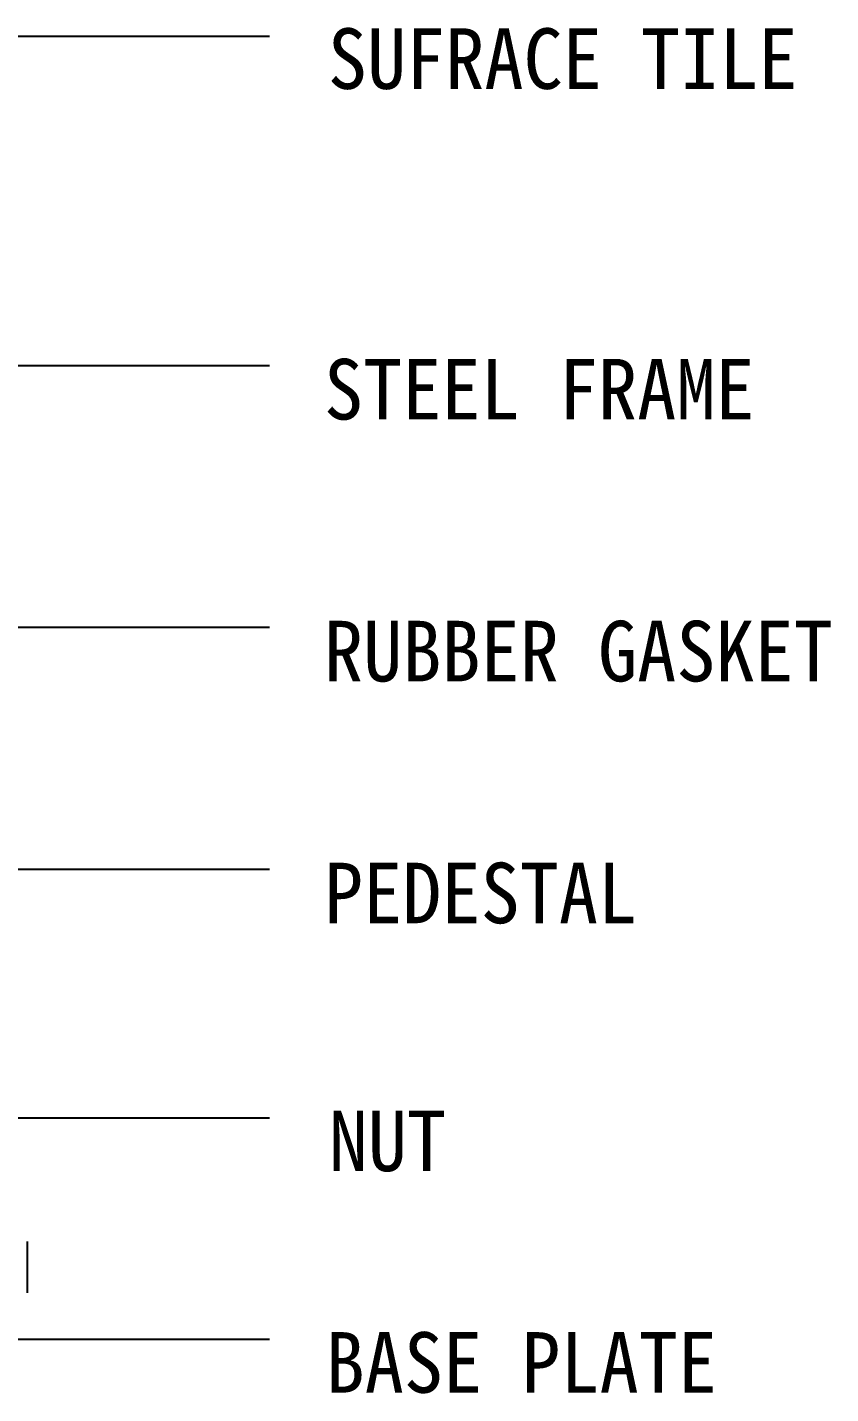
# Model space of a CAD drawing. Header units: millimetres. Extents: x 209 to 75467, y 6568 to 12199.
# Drawn here: x 63190 to 63588, y 10218 to 10895 of the extents above; entities that cross this region are included whole.
import ezdxf

# ---------------------------------------------------------------- set-up
doc = ezdxf.new("R2010")
doc.units = ezdxf.units.MM
doc.header["$MEASUREMENT"] = 0
for name, color, linetype in [('DIM1', 7, 'CONTINUOUS'), ('LINE', 3, 'CONTINUOUS'), ('TEX', 3, 'CONTINUOUS')]:
    doc.layers.add(name, color=color, linetype=linetype)
doc.styles.add('돋움체', font='')
doc.styles.get('돋움체').set_extended_font_data('DotumChe')

msp = doc.modelspace()

# ---------------------------------------------------------------- linework, layer by layer
at = {"layer": 'DIM1'}
for p, q in [((63309.83146176052, 10890.45301142229), (62651.73298999357, 10890.45301142229)), ((63309.83146176052, 10727.43188926844), (63014.4313960541, 10727.43188926844)), ((63309.83146176052, 10597.69654350436), (63088.07584998912, 10597.69654350436)), ((63309.83146176052, 10477.8818732238), (63088.07584998912, 10477.8818732238)), ((63309.83146176052, 10354.67574059392), (63066.46398480579, 10354.67574059392)), ((63309.83146176052, 10245.06371677282), (63105.91125282086, 10245.06371677282))]:
    msp.add_line(p, q, dxfattribs=at)
at = {"layer": 'LINE', "color": 8}
msp.add_line((63189.84589676063, 10293.67458159743), (63189.84589676063, 10268.22797449883), dxfattribs=at)

# ---------------------------------------------------------------- texts
at = {"layer": 'TEX', "color": 3, "style": '돋움체'}
for s, p in [('SUFRACE TILE', (63338.66656607763, 10864.56531406616)), ('STEEL FRAME', (63336.77600721363, 10700.80068076172)), ('RUBBER GASKET', (63336.77600721363, 10571.06533499763)), ('PEDESTAL', (63336.77600721363, 10451.25066471677)), ('NUT', (63339.09002987326, 10328.48040757502)), ('BASE PLATE', (63337.55787107784, 10218.71192928577))]:
    msp.add_text(s, height=30, dxfattribs=at).set_placement(p)

doc.saveas('drawing.dxf')
